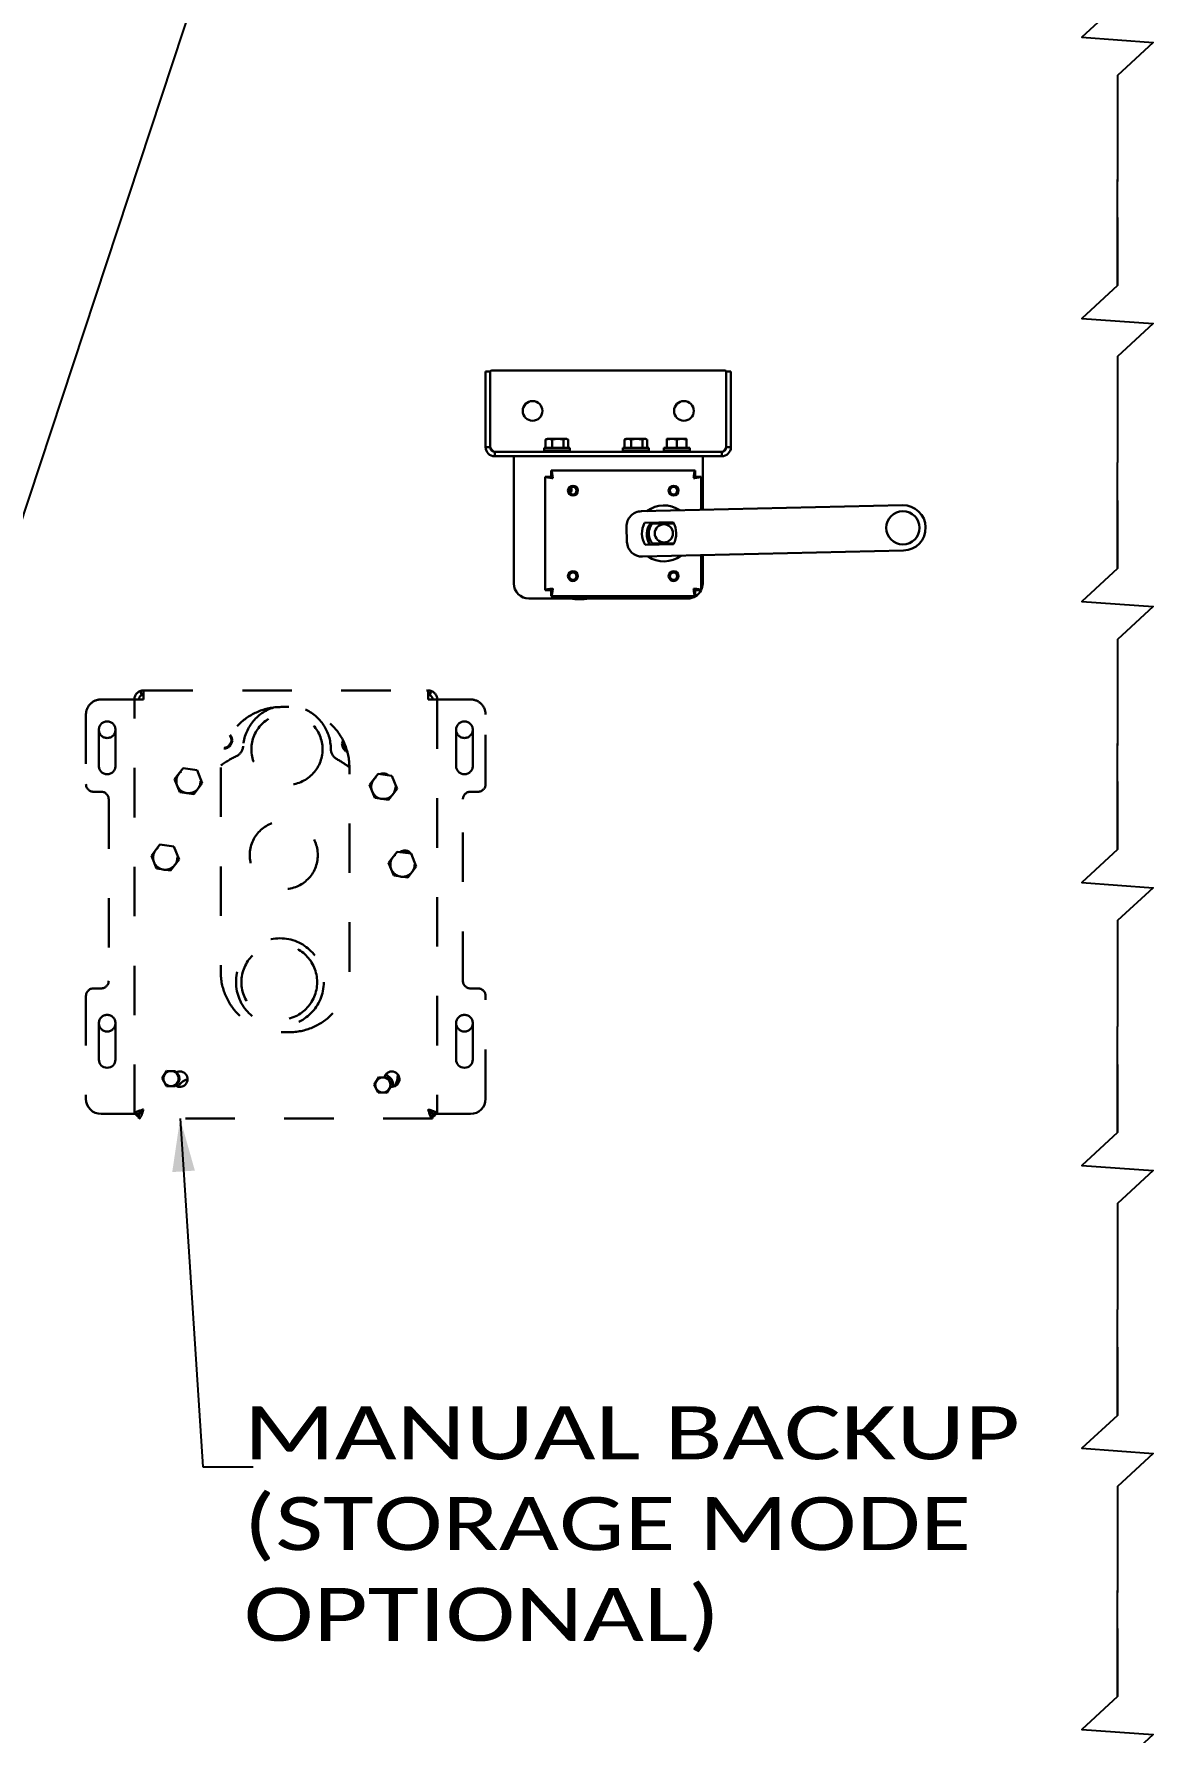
# Model space of a CAD drawing. Header units: millimetres. Extents: x 13935 to 21534, y -198 to 9202.
# Drawn here: x 16415 to 17155, y 7478 to 8601 of the extents above; entities that cross this region are included whole.
import ezdxf
from ezdxf.enums import TextEntityAlignment as Align

# ---------------------------------------------------------------- set-up
doc = ezdxf.new("R2010")
doc.units = ezdxf.units.MM
doc.header["$LTSCALE"] = 326.7
doc.linetypes.add('DASHED', pattern=[0.2, 0.1, -0.1])
doc.layers.get('0').update_dxf_attribs({"linetype": 'CONTINUOUS'})
doc.styles.get("Standard").update_dxf_attribs({"font": 'calibri.ttf'})
doc.dimstyles.get("Standard").update_dxf_attribs({"dimtxt": 35, "dimasz": 35, "dimexe": 0.08, "dimexo": 1, "dimtad": 1, "dimdsep": 46, "dimtxsty": 'Standard', "dimblk": '_FILLED', "dimblk1": '_FILLED', "dimblk2": '_FILLED', "dimcen": 0.09, "dimazin": 2, "dimtol": 1, "dimtp": 0.01, "dimtm": 0.01, "dimtfac": 1, "dimtofl": 0, "dimtmove": 0, "dimatfit": 3, "dimldrblk": '_FILLED', "dimfxl": 1, "dimtolj": 1, "dimarcsym": 0})

# ---------------------------------------------------------------- blocks, each defined once
blk = doc.blocks.new('_FILLED')
at = {"color": 0, "linetype": 'ByBlock'}
blk.add_solid([(0, 0), (-1, 0.214), (-1, -0.214)], dxfattribs=at)

msp = doc.modelspace()

# ---------------------------------------------------------------- linework, layer by layer
for p, q in [((17131.09539, 8573.27379), (17131.09539, 8503.27379)), ((17131.09539, 8573.27379), (17131.09539, 8503.27379)), ((17131.09539, 8434.45173), (17131.09539, 8504.45173)), ((17131.09539, 8434.45173), (17131.09539, 8504.45173)), ((17131.09539, 8387.45173), (17131.09539, 8317.45173)), ((17131.09539, 8387.45173), (17131.09539, 8317.45173)), ((17131.09539, 8247.45173), (17131.09539, 8317.45173)), ((17131.09539, 8247.45173), (17131.09539, 8317.45173)), ((17131.09539, 8200.45173), (17131.09539, 8130.45173)), ((17131.09539, 8200.45173), (17131.09539, 8130.45173)), ((17131.09539, 8061.62968), (17131.09539, 8131.62968)), ((17131.09539, 8061.62968), (17131.09539, 8131.62968)), ((17131.09539, 8014.62968), (17131.09539, 7944.62968)), ((17131.09539, 8014.62968), (17131.09539, 7944.62968)), ((17131.09539, 7874.62968), (17131.09539, 7944.62968)), ((17131.09539, 7874.62968), (17131.09539, 7944.62968)), ((17131.09539, 7827.62968), (17131.09539, 7757.62968)), ((17131.09539, 7827.62968), (17131.09539, 7757.62968)), ((17131.09539, 7687.62968), (17131.09539, 7757.62968)), ((17131.09539, 7687.62968), (17131.09539, 7757.62968)), ((17131.09539, 7640.62968), (17131.09539, 7570.62968)), ((17131.09539, 7640.62968), (17131.09539, 7570.62968)), ((17131.09539, 7501.80762), (17131.09539, 7571.80762)), ((17131.09539, 7501.80762), (17131.09539, 7571.80762))]:
    msp.add_line(p, q)
at = {"color": 0, "linetype": 'Continuous', "lineweight": 30}
for p, q in [((16713.71672, 8377.57501), (16716.71672, 8377.57501)), ((16713.71672, 8377.57501), (16713.71672, 8327.53818)), ((16716.71672, 8327.53818), (16716.71672, 8377.57501)), ((16717.71672, 8378.34818), (16871.71672, 8378.34818)), ((16875.71672, 8377.63023), (16872.71672, 8377.63023)), ((16872.71672, 8377.63023), (16872.71672, 8327.53818)), ((16875.71672, 8327.53818), (16875.71672, 8377.63023)), ((16753.34195, 8332.55574), (16753.34195, 8327.23818)), ((16754.31997, 8333.13818), (16753.65585, 8332.75475)), ((16767.31347, 8333.13818), (16754.31997, 8333.13818)), ((16757.66743, 8327.23818), (16757.66743, 8332.55574)), ((16765.1422, 8332.55574), (16765.1422, 8327.23818)), ((16766.71684, 8333.1363), (16766.71394, 8333.13623)), ((16766.71684, 8333.1363), (16766.71394, 8333.1363)), ((16767.31347, 8333.13818), (16767.97759, 8332.75475)), ((16768.29149, 8327.23818), (16768.29149, 8332.55574)), ((16805.45616, 8332.55574), (16805.45616, 8327.23818)), ((16806.43418, 8333.13818), (16805.77006, 8332.75475)), ((16819.42768, 8333.13818), (16806.43418, 8333.13818)), ((16809.78163, 8327.23818), (16809.78163, 8332.55574)), ((16817.25641, 8332.55574), (16817.25641, 8327.23818)), ((16818.83105, 8333.1363), (16818.82815, 8333.13623)), ((16818.83105, 8333.1363), (16818.82815, 8333.1363)), ((16819.42768, 8333.13818), (16820.09179, 8332.75475)), ((16820.4057, 8327.23818), (16820.4057, 8332.55574)), ((16833.51672, 8333.1363), (16833.51997, 8333.13818)), ((16833.51672, 8327.23818), (16833.51672, 8333.1363)), ((16846.51347, 8333.13818), (16833.51997, 8333.13818)), ((16840.01672, 8332.55574), (16840.01672, 8327.23818)), ((16846.51672, 8333.1363), (16846.51347, 8333.13818)), ((16846.51672, 8327.23818), (16846.51672, 8333.1363)), ((16713.71672, 8327.53818), (16716.71672, 8327.53818)), ((16869.71672, 8324.53818), (16719.71672, 8324.53818)), ((16719.71672, 8324.53818), (16719.71672, 8321.53818)), ((16719.71672, 8321.53818), (16869.71672, 8321.53818)), ((16732.31672, 8321.53818), (16732.31672, 8237.53818)), ((16769.31672, 8327.23818), (16752.31672, 8327.23818)), ((16752.31672, 8327.23818), (16752.31672, 8325.43818)), ((16752.31672, 8325.43818), (16769.31672, 8325.43818)), ((16769.31672, 8327.23818), (16769.31672, 8325.43818)), ((16821.43093, 8327.23818), (16804.43093, 8327.23818)), ((16804.43093, 8327.23818), (16804.43093, 8325.43818)), ((16804.43093, 8325.43818), (16821.43093, 8325.43818)), ((16821.43093, 8327.23818), (16821.43093, 8325.43818)), ((16848.51672, 8327.23818), (16831.51672, 8327.23818)), ((16831.51672, 8327.23818), (16831.51672, 8325.43818)), ((16831.51672, 8325.43818), (16848.51672, 8325.43818)), ((16848.51672, 8327.23818), (16848.51672, 8325.43818)), ((16857.11672, 8286.18947), (16857.11672, 8321.53818)), ((16869.71672, 8321.53818), (16869.71672, 8324.53818)), ((16872.71672, 8327.53818), (16875.71672, 8327.53818)), ((16753.11672, 8308.08535), (16757.11672, 8308.08535)), ((16753.11672, 8233.09101), (16753.11672, 8308.08535)), ((16757.11955, 8312.08818), (16852.11389, 8312.08818)), ((16757.11955, 8308.08818), (16757.11955, 8312.08818)), ((16852.11389, 8312.08818), (16852.11389, 8308.08818)), ((16852.11672, 8308.08535), (16856.11672, 8308.08535)), ((16856.11672, 8308.08535), (16856.11672, 8286.16618)), ((16989.04764, 8289.26129), (16816.62149, 8285.24659)), ((16807.08974, 8265.01924), (16806.85697, 8275.01653)), ((16818.74399, 8277.54391), (16837.49435, 8277.98049)), ((16823.99786, 8277.2377), (16838.05451, 8276.9587)), ((16837.83187, 8263.48442), (16819.08151, 8263.04784)), ((16823.73989, 8264.24026), (16838.07166, 8263.9558)), ((16817.31981, 8255.25472), (16989.74596, 8259.26942)), ((16856.11672, 8256.15805), (16856.11672, 8233.09101)), ((16857.11672, 8256.18134), (16857.11672, 8237.53818)), ((16847.11672, 8227.53818), (16742.31672, 8227.53818)), ((16757.11672, 8233.09101), (16753.11672, 8233.09101)), ((16757.11955, 8229.08818), (16757.11955, 8233.08818)), ((16852.11389, 8229.08818), (16757.11955, 8229.08818)), ((16852.11389, 8233.08818), (16852.11389, 8229.08818)), ((16856.11672, 8233.09101), (16852.11672, 8233.09101)), ((16578.71672, 7940.84818), (16583.71672, 7940.84818)), ((16503.16191, 7915.31252), (16500.11248, 7910.41004)), ((16508.9323, 7915.12287), (16503.16191, 7915.31252)), ((16511.65326, 7910.03075), (16508.9323, 7915.12287)), ((16500.11248, 7910.41004), (16502.83344, 7905.31791)), ((16502.83344, 7905.31791), (16508.60383, 7905.12827)), ((16508.60383, 7905.12827), (16511.65326, 7910.03075)), ((16643.0983, 7911.09273), (16640.04888, 7906.19025)), ((16640.04888, 7906.19025), (16642.76983, 7901.09812)), ((16648.86869, 7910.90308), (16643.0983, 7911.09273)), ((16648.54022, 7900.90848), (16651.58965, 7905.81096)), ((16651.58965, 7905.81096), (16648.86869, 7910.90308)), ((16642.76983, 7901.09812), (16648.54022, 7900.90848)), ((16459.71672, 7886.84818), (16484.71672, 7886.84818)), ((16484.71672, 7883.84818), (16484.71672, 7886.84818)), ((16678.71672, 7886.84818), (16703.71672, 7886.84818)), ((16678.71672, 7886.84818), (16678.71672, 7883.84818))]:
    msp.add_line(p, q, dxfattribs=at)
at = {"color": 0, "linetype": 'DASHED', "lineweight": 30}
for p, q in [((16487.71672, 8160.84818), (16459.71672, 8160.84818)), ((16481.71672, 7886.84818), (16481.71672, 8160.84818)), ((16485.5954, 8166.46066), (16486.65606, 8163.65442)), ((16487.71672, 8166.84818), (16675.71672, 8166.84818)), ((16487.71672, 8166.84818), (16487.71672, 8160.84818)), ((16675.71672, 8160.84818), (16675.71672, 8166.84818)), ((16703.71672, 8160.84818), (16675.71672, 8160.84818)), ((16676.77738, 8163.65442), (16677.83804, 8166.46066)), ((16681.71672, 8160.84818), (16681.71672, 7886.84818)), ((16449.71672, 8150.84818), (16449.71672, 8104.84818)), ((16583.71672, 8155.84818), (16578.71672, 8155.84818)), ((16713.71672, 8104.84818), (16713.71672, 8150.84818)), ((16458.21672, 8140.84818), (16458.21672, 8116.84818)), ((16469.21672, 8116.84818), (16469.21672, 8140.84818)), ((16694.21672, 8140.84818), (16694.21672, 8116.84818)), ((16705.21672, 8116.84818), (16705.21672, 8140.84818)), ((16543.49292, 8128.76122), (16540.90321, 8128.84633)), ((16546.54235, 8133.6637), (16543.49292, 8128.76122)), ((16544.77213, 8136.97657), (16546.54235, 8133.6637)), ((16618.69826, 8131.51911), (16619.74212, 8133.1973)), ((16621.41922, 8126.42699), (16618.69826, 8131.51911)), ((16622.2824, 8126.39862), (16621.41922, 8126.42699)), ((16508.27041, 8108.14368), (16513.96551, 8115.41687)), ((16513.96551, 8115.41687), (16523.11182, 8114.12136)), ((16538.71672, 8115.84818), (16538.71672, 7980.84818)), ((16623.71672, 7980.84818), (16623.71672, 8115.84818)), ((16511.72162, 8099.57499), (16508.27041, 8108.14368)), ((16526.56303, 8105.55267), (16520.86793, 8098.27949)), ((16523.11182, 8114.12136), (16526.56303, 8105.55267)), ((16637.01423, 8104.33987), (16642.70933, 8111.61305)), ((16640.46544, 8095.77118), (16637.01423, 8104.33987)), ((16642.70933, 8111.61305), (16651.85564, 8110.31755)), ((16651.85564, 8110.31755), (16655.30685, 8101.74885)), ((16459.71672, 8099.84818), (16454.71672, 8099.84818)), ((16464.71672, 8094.84818), (16464.71672, 7974.84818)), ((16520.86793, 8098.27949), (16511.72162, 8099.57499)), ((16649.61175, 8094.47567), (16640.46544, 8095.77118)), ((16655.30685, 8101.74885), (16649.61175, 8094.47567)), ((16698.71672, 7974.84818), (16698.71672, 8094.84818)), ((16703.71672, 8099.84818), (16708.71672, 8099.84818)), ((16492.91029, 8057.57525), (16498.60538, 8064.84844)), ((16498.60538, 8064.84844), (16507.75169, 8063.55293)), ((16507.75169, 8063.55293), (16511.20291, 8054.98424)), ((16649.64189, 8052.94452), (16655.33699, 8060.21771)), ((16655.33699, 8060.21771), (16664.4833, 8058.9222)), ((16664.4833, 8058.9222), (16667.93451, 8050.35351)), ((16496.3615, 8049.00656), (16492.91029, 8057.57525)), ((16505.50781, 8047.71105), (16496.3615, 8049.00656)), ((16511.20291, 8054.98424), (16505.50781, 8047.71105)), ((16653.0931, 8044.37583), (16649.64189, 8052.94452)), ((16667.93451, 8050.35351), (16662.23941, 8043.08032)), ((16662.23941, 8043.08032), (16653.0931, 8044.37583)), ((16459.71672, 7969.84818), (16454.71672, 7969.84818)), ((16703.71672, 7969.84818), (16708.71672, 7969.84818)), ((16449.71672, 7964.84818), (16449.71672, 7896.84818)), ((16713.71672, 7896.84818), (16713.71672, 7964.84818)), ((16458.21672, 7946.84818), (16458.21672, 7922.84818)), ((16469.21672, 7922.84818), (16469.21672, 7946.84818)), ((16694.21672, 7946.84818), (16694.21672, 7922.84818)), ((16705.21672, 7922.84818), (16705.21672, 7946.84818)), ((16678.71672, 7883.84818), (16484.71672, 7883.84818))]:
    msp.add_line(p, q, dxfattribs=at)
for points in [[(17131.09539, 8665.26648), (17131.09539, 8620.27379), (17107.60879, 8598.49728), (17154.58199, 8595.0503), (17131.09539, 8573.27379), (17131.09539, 8504.45173)], [(17131.09539, 8665.26648), (17131.09539, 8620.27379), (17107.60879, 8598.49728), (17154.58199, 8595.0503), (17131.09539, 8573.27379), (17131.09539, 8504.45173)], [(17131.09539, 8479.44442), (17131.09539, 8434.45173), (17107.60879, 8412.67522), (17154.58199, 8409.22824), (17131.09539, 8387.45173), (17131.09539, 8318.62968)], [(17131.09539, 8479.44442), (17131.09539, 8434.45173), (17107.60879, 8412.67522), (17154.58199, 8409.22824), (17131.09539, 8387.45173), (17131.09539, 8318.62968)], [(17131.09539, 8292.44442), (17131.09539, 8247.45173), (17107.60879, 8225.67522), (17154.58199, 8222.22824), (17131.09539, 8200.45173), (17131.09539, 8131.62968)], [(17131.09539, 8292.44442), (17131.09539, 8247.45173), (17107.60879, 8225.67522), (17154.58199, 8222.22824), (17131.09539, 8200.45173), (17131.09539, 8131.62968)], [(17131.09539, 8106.62236), (17131.09539, 8061.62968), (17107.60879, 8039.85317), (17154.58199, 8036.40619), (17131.09539, 8014.62968), (17131.09539, 7945.80762)], [(17131.09539, 8106.62236), (17131.09539, 8061.62968), (17107.60879, 8039.85317), (17154.58199, 8036.40619), (17131.09539, 8014.62968), (17131.09539, 7945.80762)], [(17131.09539, 7919.62236), (17131.09539, 7874.62968), (17107.60879, 7852.85317), (17154.58199, 7849.40619), (17131.09539, 7827.62968), (17131.09539, 7758.80762)], [(17131.09539, 7919.62236), (17131.09539, 7874.62968), (17107.60879, 7852.85317), (17154.58199, 7849.40619), (17131.09539, 7827.62968), (17131.09539, 7758.80762)], [(17131.09539, 7732.62236), (17131.09539, 7687.62968), (17107.60879, 7665.85317), (17154.58199, 7662.40619), (17131.09539, 7640.62968), (17131.09539, 7571.80762)], [(17131.09539, 7732.62236), (17131.09539, 7687.62968), (17107.60879, 7665.85317), (17154.58199, 7662.40619), (17131.09539, 7640.62968), (17131.09539, 7571.80762)], [(17131.09539, 7546.8003), (17131.09539, 7501.80762), (17107.60879, 7480.03111), (17154.58199, 7476.58413), (17131.09539, 7454.80762), (17131.09539, 7385.98556)], [(17131.09539, 7546.8003), (17131.09539, 7501.80762), (17107.60879, 7480.03111), (17154.58199, 7476.58413), (17131.09539, 7454.80762), (17131.09539, 7385.98556)]]:
    msp.add_lwpolyline(points)
at = {"color": 0, "linetype": 'Continuous', "lineweight": 30}
for centre, radius in [((16744.71672, 8351.53818), 6.5), ((16844.71672, 8351.53818), 6.5), ((16771.36672, 8298.83818), 3.25), ((16771.36672, 8298.83818), 2.4585), ((16837.86672, 8298.83818), 3.25), ((16837.86672, 8298.83818), 2.4585), ((16989.3968, 8274.26536), 11), ((16831.46672, 8270.58818), 6), ((16771.36672, 8242.33818), 3.25), ((16771.36672, 8242.33818), 2.4585), ((16837.86672, 8242.33818), 3.25), ((16837.86672, 8242.33818), 2.4585), ((16505.88287, 7910.22039), 5), ((16645.81926, 7906.0006), 5)]:
    msp.add_circle(centre, radius, dxfattribs=at)
at = {"color": 0, "linetype": 'DASHED', "lineweight": 30}
for centre, radius in [((16582.47873, 8127.89668), 23.5), ((16517.41672, 8106.84818), 8), ((16646.16054, 8103.04436), 8), ((16580.36884, 8057.92849), 22.5), ((16502.0566, 8056.27975), 8), ((16658.7882, 8051.64902), 8), ((16577.83696, 7973.96665), 29), ((16577.42026, 7973.97978), 25)]:
    msp.add_circle(centre, radius, dxfattribs=at)
at = {"color": 0, "linetype": 'Continuous', "lineweight": 30}
for centre, radius, start, end in [((16717.71672, 8377.34818), 1, 90, 164.66866237), ((16871.71672, 8377.34818), 1, 7.80713831, 90), ((16719.71672, 8327.53818), 6, 180, 270), ((16719.71672, 8327.53818), 3, 180, 270), ((16869.71672, 8327.53818), 6, 270, 0), ((16869.71672, 8327.53818), 3, 270, 0), ((16807.27272, 8695.63665), 391.64554, 262.64213123, 262.78970718), ((16369.60213, 8257.9366), 391.61137, 7.2102723, 7.35785345), ((17239.66519, 8257.93217), 391.64554, 172.64213123, 172.78970718), ((16801.96514, 8695.60277), 391.61137, 277.2102723, 277.35785345), ((16765.52369, 8297.71898), 4, 353.23511568, 28.47147708), ((16767.52081, 8299.43267), 3, 312.06873234, 30.33924677), ((16816.85426, 8275.2493), 10, 91.33381044, 181.33381044), ((16831.46672, 8270.58818), 18.5, 55.51397522, 127.1368258), ((16989.3968, 8274.26536), 15, 271.33381044, 91.33381044), ((16775.76672, 8270.58818), 43.5, 177.37051103, 182.61302154), ((16831.46672, 8270.58818), 14.5, 151.33381044, 211.33381044), ((16831.53306, 8269.94157), 11.45, 137.71885497, 216.55396727), ((16831.46672, 8270.58818), 10, 134.83694602, 227.80943937), ((16831.46672, 8270.58818), 11, 140.10166614, 143.37905756), ((16825.10914, 8270.44015), 14.5, 331.33381044, 31.33381044), ((16817.08703, 8265.25201), 10, 181.33381044, 271.33381044), ((16831.46672, 8270.58818), 18.5, 235.51397522, 307.1368258), ((16742.31672, 8237.53818), 10, 180, 270), ((16807.26829, 7845.57359), 391.61137, 97.2102723, 97.35785345), ((16369.56825, 8283.24418), 391.64554, 352.64213123, 352.78970718), ((16775.76672, 8270.58818), 43.5, 261.85477985, 278.17183022), ((16847.11672, 8237.53818), 10, 270, 333.59179835), ((16801.96072, 7845.53971), 391.64554, 82.64213123, 82.78970718), ((17239.63131, 8283.23975), 391.61137, 187.2102723, 187.35785345), ((16847.11672, 8237.53818), 10, 334.18935182, 0), ((16463.71672, 7922.84818), 5.5, 180, 0), ((16511.71672, 7909.84818), 5.1, 236.53229228, 117.77928873), ((16505.88287, 7910.22039), 5.5, 3.52839736, 49.5859751), ((16651.71672, 7909.84818), 5.1, 261.54331112, 167.25028131), ((16656.43716, 7921.1778), 11.68185, 222.97550209, 232.75662252), ((16639.20544, 7913.00915), 16.50198, 331.58825575, 0.0597069), ((16699.71672, 7922.84818), 5.5, 180, 0), ((16505.88287, 7910.22039), 5.5, 303.53091321, 352.70662882), ((16505.88287, 7910.22039), 6.86547, 309.94555463, 325.41455508), ((16520.38996, 7898.70381), 11.68185, 107.83196833, 139.28845758), ((16645.81926, 7906.0006), 5.5, 63.52991716, 79.08196502), ((16645.81926, 7906.0006), 5.5, 3.52847427, 52.70475869), ((16645.81926, 7906.0006), 6.86547, 350.1562299, 58.88272001), ((16645.81926, 7906.0006), 5.5, 347.15623679, 352.70669511), ((16459.71672, 7896.84818), 10, 180, 270), ((16703.71672, 7896.84818), 10, 270, 0), ((16487.71672, 7889.84818), 6, 210.00015386, 239.99984614), ((16487.71672, 7889.84818), 3, 216.51506673, 233.48495419), ((16675.71672, 7889.84818), 3, 306.51504568, 323.48465627), ((16675.71672, 7889.84818), 6, 300.00015386, 329.99984614)]:
    msp.add_arc(centre, radius, start, end, dxfattribs=at)
at = {"color": 0, "linetype": 'DASHED', "lineweight": 30}
for centre, radius, start, end in [((16459.71672, 8150.84818), 10, 90, 180), ((16487.71672, 8160.84818), 6, 90, 180), ((16487.71672, 8160.84818), 3, 90, 180), ((16675.71672, 8160.84818), 6, 0, 90), ((16675.71672, 8160.84818), 3, 0, 90), ((16703.71672, 8150.84818), 10, 0, 90), ((16578.71672, 8115.84818), 40, 90, 180), ((16582.47873, 8127.89668), 29, 107.62650197, 175.93548907), ((16583.71672, 8115.84818), 40, 0, 90), ((16582.47873, 8127.89668), 29, 0.61004159, 66.3051694), ((16463.71672, 8140.84818), 5.5, 0, 180), ((16463.71672, 8140.84818), 5.5, 180, 0), ((16699.71672, 8140.84818), 5.5, 0, 180), ((16699.71672, 8140.84818), 5.5, 180, 0), ((16540.77196, 8133.85334), 5.5, 269.67156122, 292.70566648), ((16540.77196, 8133.85334), 5, 271.54324685, 37.65532664), ((16540.77196, 8133.85334), 5.5, 303.53080239, 352.70652619), ((16540.77196, 8133.85334), 5.5, 3.52825866, 39.60934133), ((16545.57179, 8130.51923), 8, 295.61116178, 355.93548907), ((16619.47664, 8128.29062), 8, 180.61004159, 240.93436888), ((16624.46865, 8131.32947), 5.5, 183.52856203, 232.70486345), ((16624.46865, 8131.32947), 5.5, 154.45916956, 172.70678076), ((16624.46865, 8131.32947), 5, 159.3396754, 242.34004725), ((16624.46865, 8131.32947), 5.5, 243.53001156, 246.97125161), ((16463.71672, 8116.84818), 5.5, 180, 0), ((16580.36884, 8057.92849), 72.5, 115.61116178, 125.02416489), ((16580.36884, 8057.92849), 72.5, 53.2837876, 60.93436888), ((16699.71672, 8116.84818), 5.5, 180, 0), ((16454.71672, 8104.84818), 5, 180, 270), ((16646.21672, 8106.84818), 5.1, 47.91323551, 115.86444886), ((16708.71672, 8104.84818), 5, 270, 0), ((16459.71672, 8094.84818), 5, 0, 90), ((16703.71672, 8094.84818), 5, 90, 180), ((16660.35672, 8055.84818), 5.1, 37.23470247, 126.62565532), ((16658.7882, 8051.64902), 9, 54.69125558, 90.88476977), ((16660.35672, 8055.84818), 5.1, 9.73517407, 34.27396227), ((16658.7882, 8051.64902), 9, 48.09636976, 49.19538571), ((16578.71672, 7980.84818), 40, 180, 270), ((16583.71672, 7980.84818), 40, 270, 0), ((16454.71672, 7964.84818), 5, 90, 180), ((16459.71672, 7974.84818), 5, 270, 0), ((16703.71672, 7974.84818), 5, 180, 270), ((16708.71672, 7964.84818), 5, 0, 90), ((16463.71672, 7946.84818), 5.5, 0, 180), ((16463.71672, 7946.84818), 5.5, 180, 0), ((16699.71672, 7946.84818), 5.5, 0, 180), ((16699.71672, 7946.84818), 5.5, 180, 0)]:
    msp.add_arc(centre, radius, start, end, dxfattribs=at)
at = {"color": 0, "linetype": 'Continuous', "lineweight": 30}
for points, knots in [([(16757.66743, 8332.55574), (16757.3245, 8332.72752), (16756.6264, 8333.01906), (16755.50469, 8333.19366), (16754.38295, 8333.01914), (16753.68487, 8332.72752), (16753.34195, 8332.55574)], [0, 0, 0, 0, 0.2551425862, 0.4999999845, 0.7448554409, 1, 1, 1, 1]), ([(16753.34195, 8332.55574), (16753.36784, 8332.57355), (16753.47052, 8332.64289), (16753.57576, 8332.70848), (16753.65586, 8332.75471)], [0, 0, 0, 0, 0.2536091604, 1, 1, 1, 1]), ([(16765.1422, 8332.55574), (16764.53503, 8332.73174), (16763.30208, 8333.02527), (16761.40481, 8333.19178), (16759.50755, 8333.02522), (16758.27459, 8332.73174), (16757.66743, 8332.55574)], [0, 0, 0, 0, 0.2500718057, 0.5000004099, 0.7499289761, 1, 1, 1, 1]), ([(16766.71394, 8333.1363), (16766.44402, 8333.1359), (16765.87729, 8333.01065), (16765.38529, 8332.72299), (16765.1422, 8332.55574)], [0, 0, 0, 0, 0.4777414495, 1, 1, 1, 1]), ([(16767.97758, 8332.75471), (16767.77958, 8332.86898), (16767.3759, 8333.06029), (16766.93119, 8333.1363), (16766.71684, 8333.1363)], [0, 0, 0, 0, 0.5161090562, 1, 1, 1, 1]), ([(16768.29149, 8332.55574), (16768.2656, 8332.57355), (16768.16292, 8332.64289), (16768.05768, 8332.70848), (16767.97758, 8332.75471)], [0, 0, 0, 0, 0.2536091601, 1, 1, 1, 1]), ([(16809.78163, 8332.55574), (16809.43871, 8332.72752), (16808.7406, 8333.01906), (16807.6189, 8333.19366), (16806.49716, 8333.01914), (16805.79908, 8332.72752), (16805.45616, 8332.55574)], [0, 0, 0, 0, 0.2551425862, 0.4999999845, 0.7448554409, 1, 1, 1, 1]), ([(16805.45616, 8332.55574), (16805.48204, 8332.57355), (16805.58473, 8332.64289), (16805.68997, 8332.70848), (16805.77007, 8332.75471)], [0, 0, 0, 0, 0.2536091604, 1, 1, 1, 1]), ([(16817.25641, 8332.55574), (16816.64924, 8332.73174), (16815.41629, 8333.02527), (16813.51902, 8333.19178), (16811.62176, 8333.02522), (16810.3888, 8332.73174), (16809.78163, 8332.55574)], [0, 0, 0, 0, 0.2500718057, 0.5000004099, 0.7499289761, 1, 1, 1, 1]), ([(16818.82815, 8333.1363), (16818.55823, 8333.1359), (16817.9915, 8333.01065), (16817.4995, 8332.72299), (16817.25641, 8332.55574)], [0, 0, 0, 0, 0.4777414495, 1, 1, 1, 1]), ([(16820.09179, 8332.75471), (16819.89378, 8332.86898), (16819.49011, 8333.06029), (16819.04539, 8333.1363), (16818.83105, 8333.1363)], [0, 0, 0, 0, 0.5161090562, 1, 1, 1, 1]), ([(16820.4057, 8332.55574), (16820.37981, 8332.57355), (16820.27713, 8332.64289), (16820.17189, 8332.70848), (16820.09179, 8332.75471)], [0, 0, 0, 0, 0.2536091601, 1, 1, 1, 1]), ([(16840.01672, 8332.55574), (16839.49102, 8332.73098), (16838.42258, 8333.02444), (16836.76672, 8333.192), (16835.11086, 8333.02443), (16834.04242, 8332.73098), (16833.51672, 8332.55574)], [0, 0, 0, 0, 0.2509342505, 0.5000006321, 0.7490664842, 1, 1, 1, 1]), ([(16846.51672, 8332.55574), (16845.99102, 8332.73098), (16844.92258, 8333.02443), (16843.26672, 8333.192), (16841.61086, 8333.02443), (16840.54242, 8332.73098), (16840.01672, 8332.55574)], [0, 0, 0, 0, 0.2509342362, 0.500000447, 0.7490665104, 1, 1, 1, 1]), ([(16719.71672, 8324.53818), (16719.13723, 8324.53818), (16717.87516, 8325.60827), (16717.18179, 8326.80765), (16716.71672, 8327.53818)], [0, 0, 0, 0, 0.4008926873, 1, 1, 1, 1]), ([(16872.71672, 8327.53818), (16872.25165, 8326.80765), (16871.55828, 8325.60827), (16870.2962, 8324.53818), (16869.71672, 8324.53818)], [0, 0, 0, 0, 0.5991073142, 1, 1, 1, 1]), ([(16753.11672, 8308.08535), (16753.11672, 8308.04171), (16753.21919, 8307.93865), (16753.59307, 8307.7923), (16754.38981, 8307.6089), (16755.62489, 8307.41375), (16756.58677, 8307.28467), (16757.1161, 8307.21608)], [0, 0, 0, 0, 0.0315941375, 0.0901781571, 0.298779465, 0.6135627788, 1, 1, 1, 1]), ([(16758.11672, 8307.08818), (16757.87323, 8307.24275), (16757.47381, 8307.47292), (16757.11672, 8307.8926), (16757.11672, 8308.08535)], [0, 0, 0, 0, 0.599399512, 1, 1, 1, 1]), ([(16757.98883, 8308.08874), (16757.92024, 8308.61805), (16757.79116, 8309.57991), (16757.59601, 8310.81499), (16757.41261, 8311.61178), (16757.26626, 8311.98569), (16757.16319, 8312.08818), (16757.11955, 8312.08818)], [0, 0, 0, 0, 0.3864132667, 0.7012008739, 0.9098136464, 0.9684043026, 1, 1, 1, 1]), ([(16757.11955, 8308.08818), (16757.3123, 8308.08818), (16757.73198, 8307.73109), (16757.96215, 8307.33166), (16758.11672, 8307.08818)], [0, 0, 0, 0, 0.4006004198, 1, 1, 1, 1]), ([(16851.11672, 8307.08818), (16851.27129, 8307.33166), (16851.50146, 8307.73109), (16851.92114, 8308.08818), (16852.11389, 8308.08818)], [0, 0, 0, 0, 0.599399512, 1, 1, 1, 1]), ([(16852.11672, 8308.08535), (16852.11672, 8307.8926), (16851.75963, 8307.47292), (16851.3602, 8307.24275), (16851.11672, 8307.08818)], [0, 0, 0, 0, 0.4006004198, 1, 1, 1, 1]), ([(16852.11389, 8312.08818), (16852.07025, 8312.08818), (16851.96719, 8311.98571), (16851.82085, 8311.61183), (16851.63744, 8310.81508), (16851.44229, 8309.58), (16851.31321, 8308.61813), (16851.24462, 8308.08879)], [0, 0, 0, 0, 0.0315941375, 0.0901781571, 0.298779465, 0.6135627788, 1, 1, 1, 1]), ([(16852.11728, 8307.21607), (16852.64659, 8307.28466), (16853.60845, 8307.41374), (16854.84353, 8307.60888), (16855.64032, 8307.79229), (16856.01423, 8307.93864), (16856.11672, 8308.04171), (16856.11672, 8308.08535)], [0, 0, 0, 0, 0.3864132667, 0.7012008739, 0.9098136464, 0.9684043026, 1, 1, 1, 1]), ([(16757.11616, 8233.96028), (16756.58684, 8233.8917), (16755.62498, 8233.76262), (16754.3899, 8233.56747), (16753.59311, 8233.38406), (16753.21921, 8233.23771), (16753.11672, 8233.13465), (16753.11672, 8233.09101)], [0, 0, 0, 0, 0.3864132667, 0.7012008739, 0.9098136464, 0.9684043026, 1, 1, 1, 1]), ([(16757.11672, 8233.09101), (16757.11672, 8233.28376), (16757.47381, 8233.70344), (16757.87323, 8233.93361), (16758.11672, 8234.08818)], [0, 0, 0, 0, 0.4006004198, 1, 1, 1, 1]), ([(16758.11672, 8234.08818), (16757.96215, 8233.84469), (16757.73198, 8233.44526), (16757.3123, 8233.08818), (16757.11955, 8233.08818)], [0, 0, 0, 0, 0.599399512, 1, 1, 1, 1]), ([(16757.11955, 8229.08818), (16757.16319, 8229.08818), (16757.26625, 8229.19065), (16757.41259, 8229.56453), (16757.596, 8230.36127), (16757.79115, 8231.59635), (16757.92023, 8232.55822), (16757.98882, 8233.08756)], [0, 0, 0, 0, 0.0315941375, 0.0901781571, 0.298779465, 0.6135627788, 1, 1, 1, 1]), ([(16851.11672, 8234.08818), (16851.3602, 8233.93361), (16851.75963, 8233.70344), (16852.11672, 8233.28376), (16852.11672, 8233.09101)], [0, 0, 0, 0, 0.599399512, 1, 1, 1, 1]), ([(16852.11389, 8233.08818), (16851.92114, 8233.08818), (16851.50146, 8233.44526), (16851.27129, 8233.84469), (16851.11672, 8234.08818)], [0, 0, 0, 0, 0.4006004198, 1, 1, 1, 1]), ([(16851.24461, 8233.08761), (16851.3132, 8232.5583), (16851.44228, 8231.59644), (16851.63742, 8230.36136), (16851.82083, 8229.56457), (16851.96718, 8229.19066), (16852.07025, 8229.08818), (16852.11389, 8229.08818)], [0, 0, 0, 0, 0.3864132667, 0.7012008739, 0.9098136464, 0.9684043026, 1, 1, 1, 1]), ([(16856.11672, 8233.09101), (16856.11672, 8233.13464), (16856.01425, 8233.2377), (16855.64037, 8233.38405), (16854.84363, 8233.56746), (16853.60855, 8233.76261), (16852.64667, 8233.89168), (16852.11733, 8233.96028)], [0, 0, 0, 0, 0.0315941375, 0.0901781571, 0.298779465, 0.6135627788, 1, 1, 1, 1]), ([(16484.71672, 7888.84817), (16483.96174, 7888.57066), (16482.89336, 7888.19432), (16481.71672, 7887.27586), (16481.71672, 7886.84818)], [0, 0, 0, 0, 0.6528709621, 1, 1, 1, 1]), ([(16487.71672, 7889.84818), (16487.25164, 7889.11763), (16486.55835, 7887.91816), (16485.29619, 7886.84818), (16484.71672, 7886.84818)], [0, 0, 0, 0, 0.5991197942, 1, 1, 1, 1]), ([(16484.71672, 7886.84818), (16484.71672, 7887.42765), (16485.78671, 7888.6898), (16486.98615, 7889.38312), (16487.71672, 7889.84818)], [0, 0, 0, 0, 0.4008796916, 1, 1, 1, 1]), ([(16487.71672, 7889.84818), (16487.45581, 7889.76513), (16486.45149, 7889.44518), (16485.44913, 7889.11738), (16484.71672, 7888.84817)], [0, 0, 0, 0, 0.2597464334, 1, 1, 1, 1]), ([(16484.71672, 7883.84818), (16485.1444, 7883.84818), (16486.06286, 7885.02483), (16486.43921, 7886.09319), (16486.71672, 7886.84818)], [0, 0, 0, 0, 0.3471276415, 1, 1, 1, 1]), ([(16486.71672, 7886.84818), (16486.8026, 7887.08183), (16487.1538, 7888.07587), (16487.47249, 7889.0809), (16487.71672, 7889.84818)], [0, 0, 0, 0, 0.2361525273, 1, 1, 1, 1]), ([(16675.71672, 7889.84818), (16676.44728, 7889.38312), (16677.64673, 7888.6898), (16678.71672, 7887.42765), (16678.71672, 7886.84818)], [0, 0, 0, 0, 0.5991192805, 1, 1, 1, 1]), ([(16678.71672, 7886.84818), (16678.13725, 7886.84818), (16676.87509, 7887.91816), (16676.1818, 7889.11763), (16675.71672, 7889.84818)], [0, 0, 0, 0, 0.4008802053, 1, 1, 1, 1]), ([(16675.71672, 7889.84818), (16675.79977, 7889.58727), (16676.11973, 7888.58295), (16676.44751, 7887.58059), (16676.71672, 7886.84818)], [0, 0, 0, 0, 0.2597458691, 1, 1, 1, 1]), ([(16678.71674, 7888.84816), (16678.48308, 7888.93405), (16677.48905, 7889.28526), (16676.48401, 7889.60396), (16675.71672, 7889.84818)], [0, 0, 0, 0, 0.2361510849, 1, 1, 1, 1]), ([(16676.71672, 7886.84818), (16676.99423, 7886.09319), (16677.37058, 7885.02483), (16678.28904, 7883.84818), (16678.71672, 7883.84818)], [0, 0, 0, 0, 0.6528723582, 1, 1, 1, 1]), ([(16681.71672, 7886.84818), (16681.71672, 7887.27585), (16680.54008, 7888.19431), (16679.47172, 7888.57066), (16678.71674, 7888.84816)], [0, 0, 0, 0, 0.3471288237, 1, 1, 1, 1])]:
    msp.add_open_spline(points, degree=3, knots=knots, dxfattribs=at)
for points in [[(16716.71672, 8327.53818), (16716.90302, 8326.9529), (16717.08915, 8326.36753), (16717.28312, 8325.78475)], [(16872.15494, 8325.79865), (16872.34725, 8326.37684), (16872.5319, 8326.95755), (16872.71672, 8327.53818)]]:
    msp.add_open_spline(points, degree=3, dxfattribs=at)
at = {"color": 0, "linetype": 'DASHED', "lineweight": 30}
for points in [[(16487.71672, 8166.46066), (16487.82428, 8166.54199), (16487.93931, 8166.61468), (16488.06029, 8166.67425)], [(16488.06029, 8166.67425), (16488.28095, 8166.78289), (16488.53142, 8166.84818), (16488.77738, 8166.84818)], [(16674.65606, 8166.84818), (16674.98813, 8166.84818), (16675.32732, 8166.72501), (16675.60372, 8166.54096)]]:
    msp.add_open_spline(points, degree=3, dxfattribs=at)
msp.add_open_spline([(16675.60372, 8166.54096), (16675.62281, 8166.52825), (16675.66088, 8166.50204), (16675.69815, 8166.4747), (16675.71672, 8166.46066)], degree=3, knots=[0, 0, 0, 0, 0.4962114918, 1, 1, 1, 1], dxfattribs=at)

# ---------------------------------------------------------------- texts
at = {"color": 0, "linetype": 'Continuous', "lineweight": 30}
for s, width, p, p2 in [('MANUAL BACKUP', 1.27734, (16553.9705, 7658.55498), (17066.65533, 7658.55498)), ('(STORAGE MODE', 1.244919, (16553.9705, 7598.55498), (17034.43743, 7598.55498)), ('OPTIONAL)', 1.259935, (16553.9705, 7538.55498), (16868.52303, 7538.55498))]:
    msp.add_text(s, height=35, dxfattribs=dict(at, width=width)).set_placement(p, p2, align=Align.FIT)

# ---------------------------------------------------------------- leaders
for points in [[(16301.00859, 7957.32919), (16577.13992, 8793.71435), (16657.56311, 8793.29934)], [(16511.91216, 7883.84818), (16526.86138, 7653.6808), (16560.24735, 7653.65425)]]:
    msp.add_leader(points, dimstyle='Standard', override={"dimtad": 0}, dxfattribs=at)

doc.saveas('drawing.dxf')
